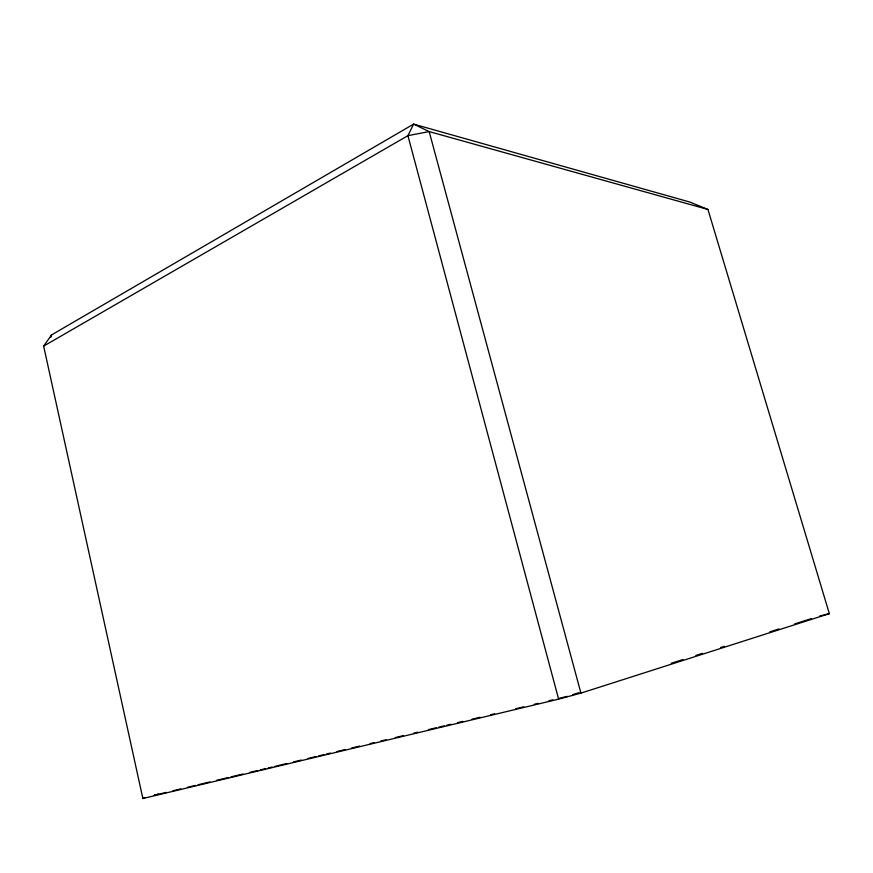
<?xml version="1.0" encoding="UTF-8"?>
<svg xmlns="http://www.w3.org/2000/svg" width="873" height="873" viewBox="0 0 873 873"><rect width="100%" height="100%" fill="white"/><g stroke="black" fill="none" stroke-linecap="round" stroke-linejoin="round"><path stroke-width="1.31" d="M50.776 337.404L51.518 334.959L413.616 124.108L689.866 202.056L707.938 209.465L829.35 613.654L580.927 693.118L558.622 699.153L142.877 798.522L43.65 346.112L51.518 334.959M43.65 346.112L407.92 135.653L429.167 131.572L707.938 209.465M142.877 798.522L144.787 797.518M572.612 694.701L579.094 692.627M671.228 663.273L682.915 659.552M695.89 655.416L702.372 653.342M720.541 647.559L724.437 646.315M769.855 631.845L778.945 628.953M794.517 623.988L811.377 618.608M154.325 795.172L158.242 794.026M819.671 616.054L829.35 613.654M154.346 795.238L166.263 792.389M172.876 790.796L180.82 788.897M187.444 787.315L195.388 785.416M198.029 784.783L209.946 781.924M216.569 780.342L228.486 777.494M231.138 776.861L243.043 774.002M249.667 772.419L257.611 770.521M260.263 769.888L265.556 768.611M268.207 767.978L272.18 767.029M274.82 766.396L286.737 763.548M293.361 761.954L301.305 760.056M307.918 758.473L315.862 756.575M318.514 755.942L323.807 754.665M326.458 754.032L330.431 753.083M337.043 751.5L344.988 749.601M351.612 748.019L359.556 746.109M370.152 743.578L374.124 742.628M380.737 741.046L386.03 739.769M395.305 737.554L403.25 735.655M413.835 733.113L417.807 732.163M428.403 729.632L436.347 727.733M438.988 727.1L444.292 725.823M446.932 725.19L450.904 724.241M457.528 722.658L462.821 721.393M472.097 719.177L480.041 717.268M490.626 714.736L494.598 713.787M515.779 708.712L523.724 706.814M534.32 704.271L538.292 703.322M548.877 700.79L552.849 699.84M559.473 698.258L567.417 696.348M580.927 693.118L429.167 131.572L413.616 124.108L407.92 135.653L558.622 699.153"/></g></svg>
